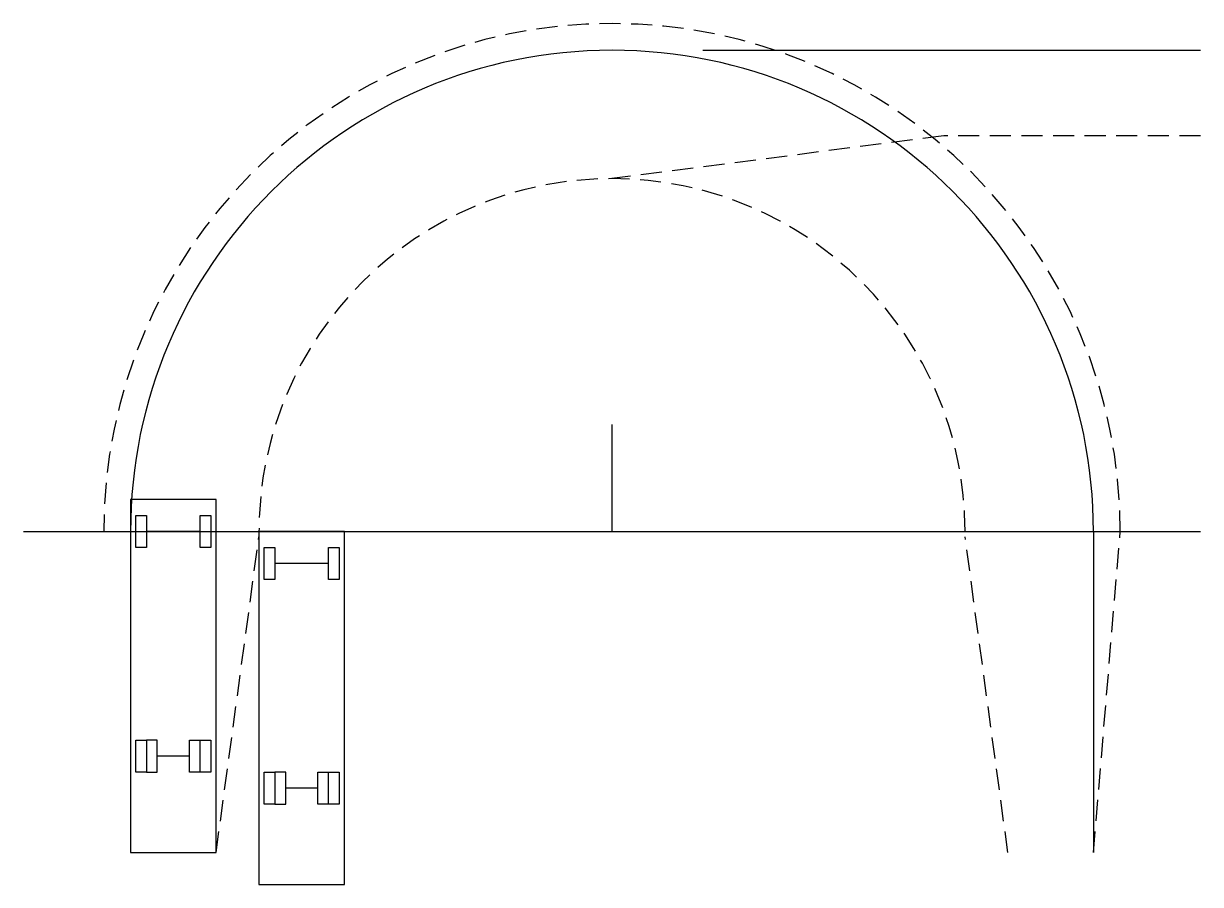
# Model space of a CAD drawing. Extents: x -16.8 to 16.8, y -10.1 to 14.5.
import ezdxf

# ---------------------------------------------------------------- set-up
doc = ezdxf.new("R2010")
doc.units = 0
doc.header["$LTSCALE"] = 1.2
doc.header["$MEASUREMENT"] = 0
doc.linetypes.add('DASHED', pattern=[0.75, 0.5, -0.25])
doc.layers.get('0').update_dxf_attribs({"color": 3, "linetype": 'CONTINUOUS'})

msp = doc.modelspace()

# ---------------------------------------------------------------- linework, layer by layer
for p, q in [((2.5908, 13.716), (16.764, 13.716)), ((0, 0), (0, 3.048)), ((-11.2776, 0.9144), (-13.716, 0.9144)), ((-13.716, 0.9144), (-13.716, -9.144)), ((-11.2776, -9.144), (-11.2776, 0.9144)), ((-13.5636, 0.4572), (-13.2588, 0.4572)), ((-13.5636, -0.4572), (-13.5636, 0.4572)), ((-13.2588, 0.4572), (-13.2588, -0.4572)), ((-11.7348, -0.4572), (-11.7348, 0.4572)), ((-11.7348, 0.4572), (-11.43, 0.4572)), ((-11.43, 0.4572), (-11.43, -0.4572)), ((-16.764, 0), (16.764, 0)), ((-11.7348, 0), (-13.2588, 0)), ((-10.0584, 0), (-10.0584, -10.0584)), ((-7.62, 0), (-10.0584, 0)), ((-7.62, -10.0584), (-7.62, 0)), ((13.716, 0), (13.716, -9.144)), ((-13.2588, -0.4572), (-13.5636, -0.4572)), ((-11.43, -0.4572), (-11.7348, -0.4572)), ((-9.906, -1.3716), (-9.906, -0.4572)), ((-9.906, -0.4572), (-9.6012, -0.4572)), ((-9.6012, -0.4572), (-9.6012, -1.3716)), ((-8.0772, -0.4572), (-7.7724, -0.4572)), ((-8.0772, -1.3716), (-8.0772, -0.4572)), ((-7.7724, -0.4572), (-7.7724, -1.3716)), ((-8.0772, -0.9144), (-9.6012, -0.9144)), ((-9.6012, -1.3716), (-9.906, -1.3716)), ((-7.7724, -1.3716), (-8.0772, -1.3716)), ((-13.5636, -6.858), (-13.5636, -5.9436)), ((-13.5636, -5.9436), (-13.2588, -5.9436)), ((-12.954, -5.9436), (-13.2588, -5.9436)), ((-13.2588, -5.9436), (-13.2588, -6.858)), ((-12.954, -6.858), (-12.954, -5.9436)), ((-12.0396, -5.9436), (-11.7348, -5.9436)), ((-12.0396, -6.858), (-12.0396, -5.9436)), ((-11.7348, -5.9436), (-11.43, -5.9436)), ((-11.7348, -6.858), (-11.7348, -5.9436)), ((-11.43, -5.9436), (-11.43, -6.858)), ((-12.0396, -6.4008), (-12.954, -6.4008)), ((-13.2588, -6.858), (-13.5636, -6.858)), ((-13.2588, -6.858), (-12.954, -6.858)), ((-11.7348, -6.858), (-12.0396, -6.858)), ((-11.43, -6.858), (-11.7348, -6.858)), ((-9.906, -6.858), (-9.6012, -6.858)), ((-9.906, -7.7724), (-9.906, -6.858)), ((-9.6012, -6.858), (-9.6012, -7.7724)), ((-9.2964, -6.858), (-9.6012, -6.858)), ((-9.2964, -7.7724), (-9.2964, -6.858)), ((-8.382, -7.7724), (-8.382, -6.858)), ((-8.382, -6.858), (-8.0772, -6.858)), ((-8.0772, -7.7724), (-8.0772, -6.858)), ((-8.0772, -6.858), (-7.7724, -6.858)), ((-7.7724, -6.858), (-7.7724, -7.7724)), ((-8.382, -7.3152), (-9.2964, -7.3152)), ((-9.6012, -7.7724), (-9.906, -7.7724)), ((-9.6012, -7.7724), (-9.2964, -7.7724)), ((-8.0772, -7.7724), (-8.382, -7.7724)), ((-7.7724, -7.7724), (-8.0772, -7.7724)), ((-13.716, -9.144), (-11.2776, -9.144)), ((-10.0584, -10.0584), (-7.62, -10.0584))]:
    msp.add_line(p, q)
at = {"linetype": 'DASHED'}
for p, q in [((9.4488, 11.2776), (0, 10.0584)), ((16.764, 11.2776), (9.4488, 11.2776)), ((13.716, -9.144), (14.478, 0)), ((-11.2776, -9.144), (-10.0584, -0.1524)), ((11.2776, -9.144), (10.0584, -0.1524))]:
    msp.add_line(p, q, dxfattribs=at)
for radius in [14.478, 10.0584]:
    msp.add_arc((0, 0), radius, 0, 180, dxfattribs=at)
msp.add_arc((0, 0), 13.716, 0, 180)

doc.saveas('drawing.dxf')
